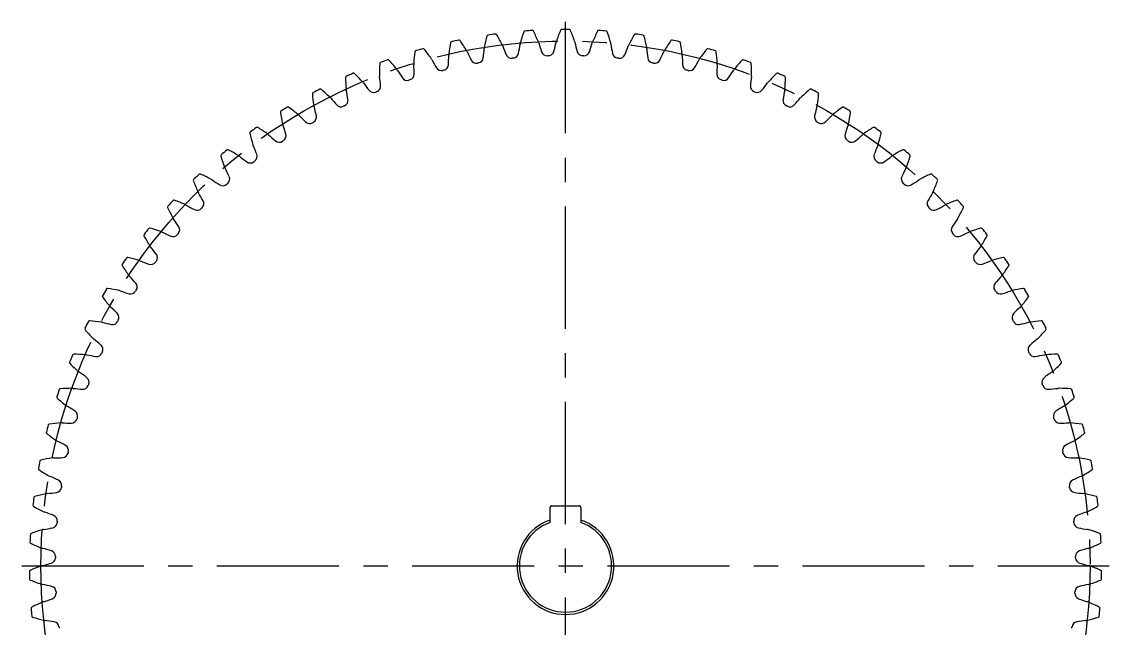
# Model space of a CAD drawing. Extents: x -1 to 222, y -13 to 164.
# Drawn here: x -1 to 140.5, y 71.7 to 150.5 of the extents above; entities that cross this region are included whole.
import ezdxf

# ---------------------------------------------------------------- set-up
doc = ezdxf.new("R2010")
doc.units = 0
doc.header["$LTSCALE"] = 0.5
doc.linetypes.add('CENTER', pattern=[50.8, 31.75, -6.35, 6.35, -6.35])
doc.layers.add('MSM_CENTER', color=1, linetype='CENTER')
doc.layers.add('MSM_CONTINUOUS', color=7, linetype='CONTINUOUS')

msp = doc.modelspace()

# ---------------------------------------------------------------- linework, layer by layer
at = {"layer": 'MSM_CENTER'}
for p, q in [((69.75, 9), (69.75, 150.5)), ((-1, 79.75), (140.5, 79.75))]:
    msp.add_line(p, q, dxfattribs=at)
msp.add_circle((69.75, 79.75), 68.25, dxfattribs=at)
at = {"layer": 'MSM_CONTINUOUS'}
for p, q in [((67.75, 85.41), (67.75, 87.35)), ((67.95, 87.55), (71.55, 87.55)), ((71.75, 87.35), (71.75, 85.41))]:
    msp.add_line(p, q, dxfattribs=at)
for centre, radius, start, end in [((81.51, 142.8), 22.75, 165.0809, 168.9011), ((59.68, 148.62), 0.15, 98.3223, 165.0809), ((69.75, 79.75), 69.75, 97.5019, 98.3223), ((60.66, 148.75), 0.15, 30.7433, 97.5019), ((41.24, 137.2), 22.75, 26.9231, 30.7433), ((85.84, 141.84), 22.75, 161.1249, 164.9451), ((64.45, 149.15), 0.15, 94.3662, 161.1249), ((69.75, 79.75), 69.75, 93.5459, 94.3662), ((65.45, 149.22), 0.15, 26.7871, 93.5459), ((45.27, 139.03), 22.75, 22.967, 26.7872), ((90.08, 140.58), 22.75, 157.1688, 160.989), ((69.25, 149.35), 0.15, 90.4102, 157.1688), ((69.75, 79.75), 69.75, 89.5898, 90.4102), ((70.25, 149.35), 0.15, 22.831, 89.5898), ((49.42, 140.58), 22.75, 19.011, 22.8312), ((94.23, 139.03), 22.75, 153.2128, 157.033), ((74.05, 149.22), 0.15, 86.4541, 153.2128), ((69.75, 79.75), 69.75, 85.6338, 86.4541), ((75.05, 149.15), 0.15, 18.8753, 85.6339), ((53.66, 141.84), 22.75, 15.0549, 18.8751), ((98.26, 137.2), 22.75, 149.2567, 153.0769), ((78.84, 148.75), 0.15, 82.4981, 149.2567), ((69.75, 79.75), 69.75, 81.6777, 82.4981), ((79.82, 148.62), 0.15, 14.9191, 81.6779), ((57.99, 142.8), 22.75, 11.0989, 14.9191), ((77.14, 143.46), 22.75, 169.037, 172.8571), ((54.95, 147.76), 0.15, 102.2783, 169.037), ((69.75, 79.75), 69.75, 101.458, 102.2783), ((55.92, 147.96), 0.15, 34.6993, 101.458), ((37.34, 135.1), 22.75, 30.8791, 34.6993), ((60.41, 146.94), 1.25, 168.9011, 176.425), ((60.41, 146.94), 1.25, 19.3992, 26.9231), ((80.66, 154.09), 20.22, 199.4499, 202.9089), ((43.79, 150.25), 20.22, 348.9593, 352.4183), ((65.07, 147.42), 1.25, 164.9451, 172.4689), ((65.07, 147.42), 1.25, 15.4431, 22.967), ((85.76, 153.16), 20.22, 195.4938, 198.9528), ((48.72, 151.88), 20.22, 345.0032, 348.4622), ((69.75, 147.58), 1.25, 160.989, 168.5129), ((69.75, 147.58), 1.25, 11.4871, 19.011), ((90.78, 151.88), 20.22, 191.5378, 194.9968), ((53.74, 153.16), 20.22, 341.0472, 344.5062), ((74.43, 147.42), 1.25, 157.033, 164.5569), ((74.43, 147.42), 1.25, 7.5311, 15.055), ((95.71, 150.25), 20.22, 187.5817, 191.0407), ((58.84, 154.09), 20.22, 337.0911, 340.5501), ((79.09, 146.94), 1.25, 153.0769, 160.6008), ((79.09, 146.94), 1.25, 3.575, 11.0989), ((102.16, 135.1), 22.75, 145.3007, 149.1209), ((83.58, 147.96), 0.15, 78.542, 145.3007), ((69.75, 79.75), 69.75, 77.7217, 78.542), ((84.55, 147.76), 0.15, 10.963, 77.7218), ((62.36, 143.46), 22.75, 7.1429, 10.963), ((72.72, 143.82), 22.75, 172.993, 176.8132), ((50.29, 146.57), 0.15, 106.2343, 172.993), ((69.75, 79.75), 69.75, 105.414, 106.2343), ((51.25, 146.85), 0.15, 38.6553, 105.414), ((33.6, 132.73), 22.75, 34.8352, 38.6553), ((34.33, 146.01), 20.22, 356.8714, 0.3303), ((55.8, 146.13), 1.25, 172.8571, 180.381), ((55.8, 146.13), 1.25, 23.3552, 30.8791), ((75.5, 154.66), 20.22, 203.4059, 206.8649), ((58.31, 145.89), 0.75, 279.8122, 352.9153), ((38.99, 148.29), 20.22, 352.9153, 356.3743), ((62.72, 146.51), 0.75, 202.9089, 276.012), ((69.75, 79.75), 66.37, 95.8561, 96.012), ((62.9, 146.52), 0.75, 275.8561, 348.9593), ((67.34, 146.83), 0.75, 198.9528, 272.056), ((69.75, 79.75), 66.37, 91.9001, 92.056), ((67.52, 146.84), 0.75, 271.9001, 345.0032), ((71.98, 146.84), 0.75, 194.9968, 268.0999), ((69.75, 79.75), 66.37, 87.944, 88.0999), ((72.16, 146.83), 0.75, 267.944, 341.0472), ((76.6, 146.52), 0.75, 191.0408, 264.1439), ((69.75, 79.75), 66.37, 83.988, 84.1439), ((76.78, 146.51), 0.75, 263.988, 337.0911), ((100.51, 148.29), 20.22, 183.6257, 187.0847), ((81.19, 145.89), 0.75, 187.0847, 260.1878), ((64, 154.66), 20.22, 333.1351, 336.5941), ((83.7, 146.13), 1.25, 149.1209, 156.6448), ((83.7, 146.13), 1.25, 359.619, 7.1429), ((105.17, 146.01), 20.22, 179.6697, 183.1286), ((105.9, 132.73), 22.75, 141.3447, 145.1648), ((88.25, 146.85), 0.15, 74.586, 141.3446), ((69.75, 79.75), 69.75, 73.7657, 74.586), ((89.21, 146.57), 0.15, 7.0071, 73.7658), ((66.78, 143.82), 22.75, 3.1868, 7.007), ((68.3, 143.87), 22.75, 176.949, 180.7692), ((45.73, 145.07), 0.15, 110.1904, 176.949), ((69.75, 79.75), 69.75, 109.37, 110.1904), ((46.67, 145.41), 0.15, 42.6114, 109.3701), ((30.03, 130.11), 22.75, 38.7912, 42.6114), ((46.79, 143.58), 1.25, 31.2673, 38.7912), ((51.25, 145.01), 1.25, 176.8132, 184.3371), ((29.84, 143.41), 20.22, 0.8274, 4.2864), ((51.25, 145.01), 1.25, 27.3113, 34.8352), ((70.32, 154.88), 20.22, 207.362, 210.821), ((53.6, 144.9), 0.75, 210.821, 283.9241), ((53.77, 144.95), 0.75, 283.7682, 356.8714), ((58.13, 145.86), 0.75, 206.8649, 279.9681), ((69.75, 79.75), 66.37, 99.8122, 99.9681), ((69.75, 79.75), 66.37, 80.0319, 80.1878), ((81.37, 145.86), 0.75, 260.0319, 333.1351), ((85.73, 144.95), 0.75, 183.1287, 256.2318), ((85.9, 144.9), 0.75, 256.0759, 329.179), ((69.18, 154.88), 20.22, 329.179, 332.638), ((88.25, 145.01), 1.25, 145.1648, 152.6887), ((109.66, 143.41), 20.22, 175.7136, 179.1726), ((88.25, 145.01), 1.25, 355.6629, 3.1868), ((92.71, 143.58), 1.25, 141.2088, 148.7327), ((109.47, 130.11), 22.75, 137.3886, 141.2088), ((92.83, 145.41), 0.15, 70.63, 137.3886), ((69.75, 79.75), 69.75, 69.8096, 70.63), ((93.77, 145.07), 0.15, 3.0511, 69.8097), ((71.2, 143.87), 22.75, 359.2308, 3.051), ((41.28, 143.26), 0.15, 114.1464, 180.9051), ((63.88, 143.62), 22.75, 180.9051, 184.7253), ((69.75, 79.75), 69.75, 113.3261, 114.1464), ((42.19, 143.66), 0.15, 46.5674, 113.3261), ((26.65, 127.25), 22.75, 42.7473, 46.5674), ((46.79, 143.58), 1.25, 180.7692, 188.2931), ((25.55, 140.5), 20.22, 4.7834, 8.2424), ((65.13, 154.74), 20.22, 211.318, 214.777), ((49.14, 143.63), 0.75, 214.777, 287.8801), ((69.75, 79.75), 66.37, 107.7243, 107.8801), ((49.31, 143.69), 0.75, 287.7243, 0.8274), ((69.75, 79.75), 66.37, 103.7682, 103.9241), ((69.75, 79.75), 66.37, 76.0759, 76.2318), ((90.19, 143.69), 0.75, 179.1726, 252.2757), ((69.75, 79.75), 66.37, 72.1199, 72.2757), ((90.36, 143.63), 0.75, 252.1199, 325.223), ((74.37, 154.74), 20.22, 325.223, 328.682), ((113.95, 140.5), 20.22, 171.7576, 175.2166), ((92.71, 143.58), 1.25, 351.7069, 359.2308), ((112.85, 127.25), 22.75, 133.4326, 137.2527), ((97.31, 143.66), 0.15, 66.6739, 133.4325), ((69.75, 79.75), 69.75, 65.8536, 66.6739), ((98.22, 143.26), 0.15, 359.0949, 65.8534), ((75.62, 143.62), 22.75, 355.2747, 359.0949), ((69.75, 79.75), 69.75, 117.2821, 118.1025), ((37.85, 141.61), 0.15, 50.5235, 117.2822), ((23.48, 124.16), 22.75, 46.7033, 50.5235), ((42.44, 141.85), 1.25, 184.7253, 192.2492), ((21.46, 137.31), 20.22, 8.7395, 12.1985), ((42.44, 141.85), 1.25, 35.2234, 42.7473), ((59.97, 154.24), 20.22, 215.2741, 218.733), ((44.78, 142.06), 0.75, 218.733, 291.8362), ((44.95, 142.13), 0.75, 291.6803, 4.7834), ((94.55, 142.13), 0.75, 175.2166, 248.3197), ((94.72, 142.06), 0.75, 248.1638, 321.2669), ((79.53, 154.24), 20.22, 321.267, 324.7259), ((97.06, 141.85), 1.25, 137.2527, 144.7766), ((118.04, 137.31), 20.22, 167.8015, 171.2605), ((97.06, 141.85), 1.25, 347.7508, 355.2747), ((116.02, 124.16), 22.75, 129.4765, 133.2967), ((101.65, 141.61), 0.15, 62.7179, 129.4765), ((69.75, 79.75), 69.75, 61.8975, 62.7179), ((36.96, 141.14), 0.15, 118.1025, 184.8611), ((59.48, 143.06), 22.75, 184.8611, 188.6813), ((38.23, 139.81), 1.25, 39.1794, 46.7033), ((54.86, 153.39), 20.22, 219.2301, 222.6891), ((40.71, 140.27), 0.75, 295.6363, 8.7395), ((69.75, 79.75), 66.37, 111.6803, 111.8362), ((69.75, 79.75), 66.37, 68.1638, 68.3197), ((98.79, 140.27), 0.75, 171.2605, 244.3637), ((84.64, 153.39), 20.22, 317.3109, 320.7699), ((101.27, 139.81), 1.25, 133.2967, 140.8206), ((80.02, 143.06), 22.75, 351.3187, 355.1389), ((102.54, 141.14), 0.15, 355.139, 61.8974), ((32.81, 138.74), 0.15, 122.0585, 188.8172), ((55.14, 142.2), 22.75, 188.8172, 192.6374), ((69.75, 79.75), 69.75, 121.2382, 122.0585), ((33.66, 139.26), 0.15, 54.4795, 121.2382), ((20.53, 120.86), 22.75, 50.6593, 54.4795), ((38.23, 139.81), 1.25, 188.6813, 196.2052), ((17.61, 133.84), 20.22, 12.6955, 16.1545), ((40.54, 140.19), 0.75, 222.6891, 295.7922), ((69.75, 79.75), 66.37, 115.6363, 115.7922), ((69.75, 79.75), 66.37, 64.2078, 64.3637), ((98.96, 140.19), 0.75, 244.2078, 317.3109), ((121.89, 133.84), 20.22, 163.8455, 167.3045), ((101.27, 139.81), 1.25, 343.7948, 351.3187), ((118.97, 120.86), 22.75, 125.5205, 129.3407), ((105.84, 139.26), 0.15, 58.7618, 125.5205), ((69.75, 79.75), 69.75, 57.9415, 58.7618), ((84.36, 142.2), 22.75, 347.3626, 351.1828), ((106.69, 138.74), 0.15, 351.1829, 57.9414), ((34.16, 137.5), 1.25, 43.1355, 50.6594), ((49.81, 152.19), 20.22, 223.1861, 226.6451), ((36.44, 138.03), 0.75, 226.6451, 299.7483), ((69.75, 79.75), 66.37, 119.5924, 119.7483), ((36.6, 138.12), 0.75, 299.5924, 12.6955), ((102.9, 138.12), 0.75, 167.3045, 240.4076), ((69.75, 79.75), 66.37, 60.2517, 60.4076), ((103.06, 138.03), 0.75, 240.2517, 313.3549), ((89.69, 152.19), 20.22, 313.3549, 316.8139), ((105.34, 137.5), 1.25, 129.3406, 136.8645), ((28.83, 136.05), 0.15, 126.0146, 192.7732), ((50.87, 141.04), 22.75, 192.7732, 196.5934), ((69.75, 79.75), 69.75, 125.1942, 126.0146), ((29.64, 136.63), 0.15, 58.4354, 125.1943), ((17.81, 117.37), 22.75, 54.6154, 58.4356), ((30.26, 134.9), 1.25, 47.0915, 54.6154), ((34.16, 137.5), 1.25, 192.6374, 200.1612), ((14, 130.11), 20.22, 16.6516, 20.1106), ((32.65, 135.69), 0.75, 303.5484, 16.6516), ((106.85, 135.69), 0.75, 163.3484, 236.4516), ((125.5, 130.11), 20.22, 159.8894, 163.3484), ((105.34, 137.5), 1.25, 339.8388, 347.3627), ((109.24, 134.9), 1.25, 125.3846, 132.9085), ((121.69, 117.37), 22.75, 121.5644, 125.3846), ((109.86, 136.63), 0.15, 54.8058, 121.5644), ((69.75, 79.75), 69.75, 53.9854, 54.8058), ((88.63, 141.04), 22.75, 343.4066, 347.2268), ((110.67, 136.05), 0.15, 347.2269, 53.9853), ((30.26, 134.9), 1.25, 196.5934, 204.1173), ((44.86, 150.64), 20.22, 227.1422, 230.6012), ((32.5, 135.59), 0.75, 230.6012, 303.7043), ((69.75, 79.75), 66.37, 123.5484, 123.7043), ((69.75, 79.75), 66.37, 56.2957, 56.4516), ((107, 135.59), 0.75, 236.2957, 309.3988), ((94.64, 150.64), 20.22, 309.3988, 312.8578), ((109.24, 134.9), 1.25, 335.8827, 343.4066), ((25.04, 133.09), 0.15, 129.9706, 196.7293), ((46.68, 139.6), 22.75, 196.7293, 200.5495), ((69.75, 79.75), 69.75, 129.1503, 129.9706), ((25.81, 133.72), 0.15, 62.3916, 129.1503), ((15.33, 113.7), 22.75, 58.5714, 62.3916), ((26.55, 132.05), 1.25, 51.0475, 58.5714), ((40.03, 148.75), 20.22, 231.0982, 234.5572), ((10.66, 126.15), 20.22, 20.6076, 24.0666), ((28.88, 133), 0.75, 307.5045, 20.6076), ((110.62, 133), 0.75, 159.3924, 232.4955), ((128.84, 126.15), 20.22, 155.9334, 159.3924), ((99.47, 148.75), 20.22, 305.4428, 308.9018), ((112.95, 132.05), 1.25, 121.4286, 128.9525), ((124.17, 113.7), 22.75, 117.6084, 121.4286), ((113.69, 133.72), 0.15, 50.8497, 117.6084), ((69.75, 79.75), 69.75, 50.0294, 50.8497), ((92.82, 139.6), 22.75, 339.4506, 343.2707), ((114.46, 133.09), 0.15, 343.2709, 50.0295), ((26.55, 132.05), 1.25, 200.5495, 208.0733), ((28.74, 132.89), 0.75, 234.5572, 307.6604), ((69.75, 79.75), 66.37, 127.5045, 127.6604), ((69.75, 79.75), 66.37, 52.3396, 52.4955), ((110.76, 132.89), 0.75, 232.3396, 305.4428), ((112.95, 132.05), 1.25, 331.9267, 339.4506), ((69.75, 79.75), 69.75, 133.1063, 133.9267), ((22.19, 130.56), 0.15, 66.3477, 133.1064), ((13.12, 109.86), 22.75, 62.5275, 66.3477), ((7.6, 121.96), 20.22, 24.5637, 28.0226), ((25.31, 130.05), 0.75, 311.4605, 24.5637), ((114.19, 130.05), 0.75, 155.4364, 228.5395), ((131.9, 121.96), 20.22, 151.9774, 155.4363), ((126.38, 109.86), 22.75, 113.6523, 117.4725), ((117.31, 130.56), 0.15, 46.8937, 113.6523), ((69.75, 79.75), 69.75, 46.0733, 46.8937), ((21.47, 129.88), 0.15, 133.9267, 200.6853), ((42.61, 137.86), 22.75, 200.6853, 204.5055), ((23.04, 128.94), 1.25, 55.0036, 62.5275), ((35.34, 146.54), 20.22, 235.0543, 238.5133), ((25.17, 129.93), 0.75, 238.5133, 311.6164), ((69.75, 79.75), 66.37, 131.4605, 131.6164), ((69.75, 79.75), 66.37, 48.3836, 48.5395), ((114.33, 129.93), 0.75, 228.3836, 301.4868), ((104.16, 146.54), 20.22, 301.4867, 304.9457), ((116.46, 128.94), 1.25, 117.4725, 124.9964), ((96.89, 137.86), 22.75, 335.4945, 339.3147), ((118.03, 129.88), 0.15, 339.3147, 46.0735), ((23.04, 128.94), 1.25, 204.5055, 212.0294), ((4.83, 117.57), 20.22, 28.5197, 31.9787), ((134.67, 117.57), 20.22, 148.0213, 151.4803), ((116.46, 128.94), 1.25, 327.9706, 335.4945), ((18.12, 126.43), 0.15, 137.8827, 204.6414), ((38.66, 135.85), 22.75, 204.6414, 208.4615), ((69.75, 79.75), 69.75, 137.0624, 137.8827), ((18.8, 127.16), 0.15, 70.3036, 137.0624), ((11.18, 105.88), 22.75, 66.4835, 70.3037), ((19.76, 125.6), 1.25, 58.9596, 66.4835), ((30.81, 144.01), 20.22, 239.0103, 242.4693), ((21.81, 126.74), 0.75, 242.4693, 315.5725), ((69.75, 79.75), 66.37, 135.4166, 135.5725), ((21.94, 126.87), 0.75, 315.4166, 28.5197), ((117.56, 126.87), 0.75, 151.4803, 224.5834), ((69.75, 79.75), 66.37, 44.4275, 44.5834), ((117.69, 126.74), 0.75, 224.4275, 297.5307), ((108.69, 144.01), 20.22, 297.5307, 300.9897), ((119.74, 125.6), 1.25, 113.5165, 121.0404), ((128.32, 105.88), 22.75, 109.6963, 113.5165), ((120.7, 127.16), 0.15, 42.9376, 109.6963), ((69.75, 79.75), 69.75, 42.1173, 42.9376), ((100.84, 135.85), 22.75, 331.5385, 335.3586), ((121.38, 126.43), 0.15, 335.3586, 42.1172), ((19.76, 125.6), 1.25, 208.4615, 215.9854), ((2.38, 113), 20.22, 32.4757, 35.9347), ((137.12, 113), 20.22, 144.0653, 147.5243), ((119.74, 125.6), 1.25, 324.0146, 331.5385), ((69.75, 79.75), 69.75, 141.0184, 141.8387), ((15.65, 123.53), 0.15, 74.2597, 141.0185), ((9.52, 101.78), 22.75, 70.4396, 74.2597), ((16.72, 122.04), 1.25, 62.9157, 70.4396), ((26.47, 141.17), 20.22, 242.9664, 246.4254), ((18.8, 123.46), 0.75, 319.3726, 32.4757), ((120.7, 123.46), 0.75, 147.5243, 220.6274), ((113.03, 141.17), 20.22, 293.5746, 297.0336), ((122.78, 122.04), 1.25, 109.5604, 117.0843), ((129.98, 101.78), 22.75, 105.7403, 109.5604), ((123.85, 123.53), 0.15, 38.9816, 105.7402), ((69.75, 79.75), 69.75, 38.1613, 38.9816), ((15.03, 122.75), 0.15, 141.8387, 208.5974), ((34.87, 133.57), 22.75, 208.5974, 212.4176), ((18.69, 123.32), 0.75, 246.4254, 319.5285), ((69.75, 79.75), 66.37, 139.3726, 139.5285), ((69.75, 79.75), 66.37, 40.4715, 40.6274), ((120.81, 123.32), 0.75, 220.4715, 293.5746), ((104.63, 133.57), 22.75, 327.5824, 331.4026), ((124.47, 122.75), 0.15, 331.4027, 38.1614), ((16.72, 122.04), 1.25, 212.4176, 219.9415), ((0.24, 108.27), 20.22, 36.4318, 39.8908), ((15.91, 119.84), 0.75, 323.3286, 36.4318), ((123.59, 119.84), 0.75, 143.5682, 216.6714), ((139.26, 108.27), 20.22, 140.1092, 143.5682), ((122.78, 122.04), 1.25, 320.0585, 327.5824), ((12.19, 118.88), 0.15, 145.7948, 212.5534), ((69.75, 79.75), 69.75, 144.9744, 145.7948), ((12.75, 119.7), 0.15, 78.2158, 144.9745), ((8.14, 97.57), 22.75, 74.3956, 78.2158), ((13.92, 118.28), 1.25, 66.8717, 74.3956), ((22.34, 138.03), 20.22, 246.9224, 250.3814), ((15.8, 119.69), 0.75, 250.3814, 323.4845), ((69.75, 79.75), 66.37, 143.3286, 143.4845), ((69.75, 79.75), 66.37, 36.5155, 36.6714), ((123.7, 119.69), 0.75, 216.5155, 289.6186), ((117.16, 138.03), 20.22, 289.6186, 293.0776), ((125.58, 118.28), 1.25, 105.6044, 113.1283), ((131.36, 97.57), 22.75, 101.7842, 105.6044), ((126.75, 119.7), 0.15, 35.0256, 101.7842), ((69.75, 79.75), 69.75, 34.2052, 35.0256), ((127.31, 118.88), 0.15, 327.4466, 34.2051), ((31.24, 131.04), 22.75, 212.5534, 216.3736), ((13.92, 118.28), 1.25, 216.3736, 223.8975), ((125.58, 118.28), 1.25, 316.1025, 323.6264), ((108.26, 131.04), 22.75, 323.6264, 327.4466), ((-1.56, 103.41), 20.22, 40.3878, 43.8468), ((13.27, 116.03), 0.75, 327.2847, 40.3878), ((126.23, 116.03), 0.75, 139.6122, 212.7153), ((141.06, 103.41), 20.22, 136.1532, 139.6122), ((9.63, 114.81), 0.15, 149.7508, 216.5095), ((69.75, 79.75), 69.75, 148.9305, 149.7508), ((27.79, 128.26), 22.75, 216.5095, 220.3297), ((10.13, 115.67), 0.15, 82.1718, 148.9305), ((7.06, 93.28), 22.75, 78.3516, 82.1718), ((11.4, 114.34), 1.25, 70.8278, 78.3517), ((18.43, 134.62), 20.22, 250.8784, 254.3374), ((13.17, 115.87), 0.75, 254.3374, 327.4406), ((69.75, 79.75), 66.37, 147.2847, 147.4406), ((69.75, 79.75), 66.37, 32.5594, 32.7153), ((126.33, 115.87), 0.75, 212.5594, 285.6626), ((121.07, 134.62), 20.22, 285.6626, 289.1216), ((128.1, 114.34), 1.25, 101.6483, 109.1722), ((132.44, 93.28), 22.75, 97.8282, 101.6484), ((111.71, 128.26), 22.75, 319.6703, 323.4905), ((129.37, 115.67), 0.15, 31.0695, 97.8282), ((69.75, 79.75), 69.75, 30.2492, 31.0695), ((129.87, 114.81), 0.15, 323.4905, 30.2491), ((11.4, 114.34), 1.25, 220.3297, 227.8536), ((-3.02, 98.44), 20.22, 44.3439, 47.8029), ((142.52, 98.44), 20.22, 132.1971, 135.6561), ((128.1, 114.34), 1.25, 312.1464, 319.6704), ((10.9, 112.05), 0.75, 331.2407, 44.3439), ((128.6, 112.05), 0.75, 135.6561, 208.7593), ((7.35, 110.58), 0.15, 153.7069, 220.4655), ((69.75, 79.75), 69.75, 152.8865, 153.7069), ((24.54, 125.25), 22.75, 220.4655, 224.2857), ((7.8, 111.47), 0.15, 86.1279, 152.8866), ((6.27, 88.92), 22.75, 82.3077, 86.1279), ((9.15, 110.23), 1.25, 74.7838, 82.3077), ((14.77, 130.95), 20.22, 254.8345, 258.2935), ((10.82, 111.89), 0.75, 258.2935, 331.3966), ((69.75, 79.75), 66.37, 151.2407, 151.3966), ((69.75, 79.75), 66.37, 28.6034, 28.7593), ((128.68, 111.89), 0.75, 208.6034, 281.7065), ((124.73, 130.95), 20.22, 281.7065, 285.1655), ((130.35, 110.23), 1.25, 97.6923, 105.2162), ((133.23, 88.92), 22.75, 93.8721, 97.6923), ((114.96, 125.25), 22.75, 315.7143, 319.5345), ((131.7, 111.47), 0.15, 27.1135, 93.8721), ((69.75, 79.75), 69.75, 26.2931, 27.1135), ((132.15, 110.58), 0.15, 319.5345, 26.2932), ((9.15, 110.23), 1.25, 224.2857, 231.8096), ((-4.14, 93.37), 20.22, 48.2999, 51.7589), ((143.64, 93.37), 20.22, 128.2411, 131.7001), ((130.35, 110.23), 1.25, 308.1904, 315.7143), ((8.82, 107.91), 0.75, 335.1968, 48.2999), ((69.75, 79.75), 66.37, 155.1968, 155.3527), ((130.68, 107.91), 0.75, 131.7001, 204.8032), ((69.75, 79.75), 66.37, 24.6473, 24.8032), ((5.37, 106.2), 0.15, 157.6629, 224.4216), ((69.75, 79.75), 69.75, 156.8426, 157.6629), ((5.76, 107.12), 0.15, 90.0839, 156.8426), ((5.79, 84.52), 22.75, 86.2637, 90.0839), ((7.19, 105.98), 1.25, 78.7399, 86.2638), ((11.37, 127.04), 20.22, 258.7905, 262.2495), ((8.74, 107.74), 0.75, 262.2495, 335.3527), ((130.76, 107.74), 0.75, 204.6473, 277.7505), ((128.13, 127.04), 20.22, 277.7505, 281.2095), ((132.31, 105.98), 1.25, 93.7362, 101.2601), ((133.71, 84.52), 22.75, 89.9161, 93.7363), ((133.74, 107.12), 0.15, 23.1574, 89.9161), ((69.75, 79.75), 69.75, 22.3371, 23.1574), ((134.13, 106.2), 0.15, 315.5784, 22.337), ((21.51, 122.02), 22.75, 224.4216, 228.2418), ((7.19, 105.98), 1.25, 228.2418, 235.7656), ((-4.9, 88.24), 20.22, 52.256, 55.715), ((144.4, 88.24), 20.22, 124.285, 127.744), ((132.31, 105.98), 1.25, 304.2344, 311.7583), ((117.99, 122.02), 22.75, 311.7582, 315.5784), ((7.02, 103.64), 0.75, 339.1528, 52.256), ((69.75, 79.75), 66.37, 159.1528, 159.3087), ((132.48, 103.64), 0.75, 127.744, 200.8472), ((69.75, 79.75), 66.37, 20.6913, 20.8472), ((69.75, 79.75), 69.75, 160.7986, 161.619), ((4.02, 102.64), 0.15, 94.04, 160.7987), ((5.61, 80.1), 22.75, 90.2198, 94.04), ((5.53, 101.6), 1.25, 82.6959, 90.2198), ((8.24, 122.9), 20.22, 262.7466, 266.2056), ((6.95, 103.47), 0.75, 266.2056, 339.3087), ((132.55, 103.47), 0.75, 200.6913, 273.7944), ((131.26, 122.9), 20.22, 273.7944, 277.2534), ((133.97, 101.6), 1.25, 89.7802, 97.3041), ((133.89, 80.1), 22.75, 85.96, 89.7802), ((135.48, 102.64), 0.15, 19.2014, 85.96), ((69.75, 79.75), 69.75, 18.381, 19.2014), ((3.7, 101.7), 0.15, 161.619, 228.3776), ((18.71, 118.59), 22.75, 228.3776, 232.1978), ((5.53, 101.6), 1.25, 232.1978, 239.7217), ((-5.31, 83.07), 20.22, 56.212, 59.671), ((144.81, 83.07), 20.22, 120.329, 123.788), ((133.97, 101.6), 1.25, 300.2783, 307.8022), ((120.79, 118.59), 22.75, 307.8022, 311.6224), ((135.8, 101.7), 0.15, 311.6225, 18.3811), ((5.52, 99.25), 0.75, 343.1089, 56.212), ((133.98, 99.25), 0.75, 123.788, 196.8911), ((69.75, 79.75), 69.75, 164.7547, 165.575), ((2.6, 98.05), 0.15, 97.9959, 164.7547), ((5.74, 75.67), 22.75, 94.1758, 97.996), ((4.18, 97.12), 1.25, 86.6519, 94.1758), ((5.41, 118.55), 20.22, 266.7026, 270.1616), ((5.47, 99.08), 0.75, 270.1616, 343.2648), ((69.75, 79.75), 66.37, 163.1089, 163.2648), ((69.75, 79.75), 66.37, 16.7352, 16.8911), ((134.03, 99.08), 0.75, 196.7352, 269.8384), ((134.09, 118.55), 20.22, 269.8384, 273.2974), ((135.32, 97.12), 1.25, 85.8242, 93.3481), ((133.76, 75.67), 22.75, 82.004, 85.8242), ((136.9, 98.05), 0.15, 15.2453, 82.004), ((69.75, 79.75), 69.75, 14.425, 15.2453), ((2.34, 97.09), 0.15, 165.575, 232.3337), ((16.15, 114.98), 22.75, 232.3337, 236.1538), ((123.35, 114.98), 22.75, 303.8462, 307.6663), ((137.16, 97.09), 0.15, 307.6663, 14.4251), ((4.18, 97.12), 1.25, 236.1538, 243.6777), ((-5.36, 77.88), 20.22, 60.1681, 63.627), ((4.33, 94.78), 0.75, 347.0649, 60.1681), ((135.17, 94.78), 0.75, 119.832, 192.9351), ((144.86, 77.88), 20.22, 116.373, 119.8319), ((135.32, 97.12), 1.25, 296.3223, 303.8462), ((69.75, 79.75), 69.75, 168.7107, 169.5311), ((1.5, 93.38), 0.15, 101.952, 168.7108), ((6.18, 71.27), 22.75, 98.1319, 101.952), ((3.14, 92.55), 1.25, 90.608, 98.1319), ((2.89, 114.02), 20.22, 270.6587, 274.1177), ((4.29, 94.6), 0.75, 274.1177, 347.2208), ((69.75, 79.75), 66.37, 167.0649, 167.2208), ((69.75, 79.75), 66.37, 12.7792, 12.9351), ((135.21, 94.6), 0.75, 192.7792, 265.8823), ((136.61, 114.02), 20.22, 265.8823, 269.3413), ((136.36, 92.55), 1.25, 81.8681, 89.392), ((133.32, 71.27), 22.75, 78.048, 81.8681), ((138, 93.38), 0.15, 11.2893, 78.048), ((69.75, 79.75), 69.75, 10.4689, 11.2893), ((1.31, 92.4), 0.15, 169.5311, 236.2897), ((13.85, 111.2), 22.75, 236.2897, 240.1099), ((125.65, 111.2), 22.75, 299.8901, 303.7103), ((138.19, 92.4), 0.15, 303.7103, 10.4691), ((3.14, 92.55), 1.25, 240.1099, 247.6338), ((-5.05, 72.71), 20.22, 64.1241, 67.5831), ((3.45, 90.23), 0.75, 351.021, 64.1241), ((136.05, 90.23), 0.75, 115.8759, 188.979), ((144.55, 72.71), 20.22, 112.4169, 115.8759), ((136.36, 92.55), 1.25, 292.3662, 299.8901), ((2.41, 87.93), 1.25, 94.564, 102.0879), ((0.68, 109.33), 20.22, 274.6147, 278.0737), ((3.42, 90.05), 0.75, 278.0737, 351.1768), ((69.75, 79.75), 66.37, 171.021, 171.1768), ((69.75, 79.75), 66.37, 8.8232, 8.979), ((136.08, 90.05), 0.75, 188.8232, 261.9263), ((138.82, 109.33), 20.22, 261.9263, 265.3853), ((137.09, 87.93), 1.25, 77.9121, 85.436), ((69.75, 79.75), 69.75, 172.6668, 173.4871), ((0.72, 88.63), 0.15, 105.908, 172.6668), ((6.91, 66.9), 22.75, 102.0879, 105.9081), ((132.59, 66.9), 22.75, 74.0919, 77.9121), ((138.78, 88.63), 0.15, 7.3332, 74.0919), ((69.75, 79.75), 69.75, 6.5129, 7.3332), ((0.6, 87.64), 0.15, 173.4871, 240.2458), ((11.82, 107.26), 22.75, 240.2458, 244.0659), ((2.41, 87.93), 1.25, 244.0659, 251.5898), ((-4.39, 67.56), 20.22, 68.0801, 71.5391), ((2.88, 85.63), 0.75, 354.977, 68.0801), ((67.95, 87.35), 0.2, 90, 180), ((71.55, 87.35), 0.2, 0, 90), ((136.62, 85.63), 0.75, 111.9199, 185.023), ((143.89, 67.56), 20.22, 108.4609, 111.9199), ((137.09, 87.93), 1.25, 288.4102, 295.9341), ((127.68, 107.26), 22.75, 295.9341, 299.7542), ((138.9, 87.64), 0.15, 299.7542, 6.513), ((2.87, 85.45), 0.75, 282.0297, 355.1329), ((69.75, 79.75), 66.37, 174.977, 175.1329), ((69.75, 79.75), 6.3, 108.5094, 71.4906), ((69.75, 79.75), 6, 109.4712, 70.5288), ((69.75, 79.75), 66.37, 4.8671, 5.023), ((136.63, 85.45), 0.75, 184.8671, 257.9703), ((69.75, 79.75), 69.75, 176.6228, 177.4431), ((0.27, 83.85), 0.15, 109.864, 176.6229), ((7.95, 62.59), 22.75, 106.044, 109.8641), ((2.01, 83.26), 1.25, 98.5201, 106.044), ((-1.19, 104.49), 20.22, 278.5708, 282.0297), ((140.69, 104.49), 20.22, 257.9703, 261.4292), ((137.49, 83.26), 1.25, 73.956, 81.4799), ((131.55, 62.59), 22.75, 70.1359, 73.956), ((139.23, 83.85), 0.15, 3.3772, 70.1359), ((69.75, 79.75), 69.75, 2.5569, 3.3772), ((0.22, 82.85), 0.15, 177.4431, 244.2018), ((10.05, 103.2), 22.75, 244.2018, 248.022), ((2.01, 83.26), 1.25, 248.022, 255.5459), ((137.49, 83.26), 1.25, 284.4541, 291.978), ((129.45, 103.2), 22.75, 291.978, 295.7982), ((139.28, 82.85), 0.15, 295.7981, 2.557), ((-3.37, 62.48), 20.22, 72.0362, 75.4952), ((2.63, 80.82), 0.75, 285.9858, 359.0889), ((2.64, 81), 0.75, 358.933, 72.0362), ((69.75, 79.75), 66.37, 178.933, 179.0889), ((136.86, 81), 0.75, 107.9638, 181.067), ((69.75, 79.75), 66.37, 0.9111, 1.067), ((136.87, 80.82), 0.75, 180.9111, 254.0142), ((142.87, 62.48), 20.22, 104.5048, 107.9638), ((9.28, 58.37), 22.75, 110, 113.8202), ((1.93, 78.58), 1.25, 102.4761, 110), ((-2.73, 99.54), 20.22, 282.5268, 285.9858), ((142.23, 99.54), 20.22, 254.0142, 257.4732), ((137.57, 78.58), 1.25, 70, 77.5239), ((130.22, 58.37), 22.75, 66.1798, 70), ((0.15, 79.05), 0.15, 113.8201, 180.5789), ((69.75, 79.75), 69.75, 180.5788, 181.3992), ((0.17, 78.05), 0.15, 181.3992, 248.1578), ((8.58, 99.03), 22.75, 248.1578, 251.978), ((130.92, 99.03), 22.75, 288.022, 291.8422), ((139.33, 78.05), 0.15, 291.8423, 358.6009), ((139.35, 79.05), 0.15, 359.4212, 66.1798), ((69.75, 79.75), 69.75, 358.6008, 359.4212), ((1.93, 78.58), 1.25, 251.978, 259.5019), ((-2, 57.47), 20.22, 75.9922, 79.4512), ((2.71, 76.37), 0.75, 2.8891, 75.9922), ((136.79, 76.37), 0.75, 104.0078, 177.1109), ((141.5, 57.47), 20.22, 100.5488, 104.0078), ((137.57, 78.58), 1.25, 280.4981, 288.022), ((10.9, 54.25), 22.75, 113.956, 117.7762), ((2.17, 73.9), 1.25, 106.4322, 113.9561), ((-3.92, 94.49), 20.22, 286.4828, 289.9418), ((2.72, 76.18), 0.75, 289.9418, 3.045), ((69.75, 79.75), 66.37, 182.8891, 183.045), ((69.75, 79.75), 66.37, 356.955, 357.1109), ((136.78, 76.18), 0.75, 176.955, 250.0582), ((143.42, 94.49), 20.22, 250.0582, 253.5172), ((137.33, 73.9), 1.25, 66.0439, 73.5678), ((128.6, 54.25), 22.75, 62.2238, 66.044), ((0.37, 74.25), 0.15, 117.7761, 184.5349), ((69.75, 79.75), 69.75, 184.5349, 185.3552), ((139.13, 74.25), 0.15, 355.4651, 62.2238), ((69.75, 79.75), 69.75, 354.6448, 355.4651), ((0.45, 73.25), 0.15, 185.3552, 252.1139), ((7.39, 94.76), 22.75, 252.1139, 255.9341), ((2.17, 73.9), 1.25, 255.9341, 263.458), ((-0.3, 52.58), 20.22, 79.9483, 83.4073), ((3.1, 71.75), 0.75, 6.8451, 79.9483), ((136.4, 71.75), 0.75, 100.0517, 173.1549), ((139.8, 52.58), 20.22, 96.5927, 100.0517), ((137.33, 73.9), 1.25, 276.542, 284.066), ((132.11, 94.76), 22.75, 284.0659, 287.8861), ((139.05, 73.25), 0.15, 287.8861, 354.6449), ((69.75, 79.75), 66.37, 186.8451, 187.001), ((69.75, 79.75), 66.37, 352.999, 353.1549)]:
    msp.add_arc(centre, radius, start, end, dxfattribs=at)

doc.saveas('drawing.dxf')
